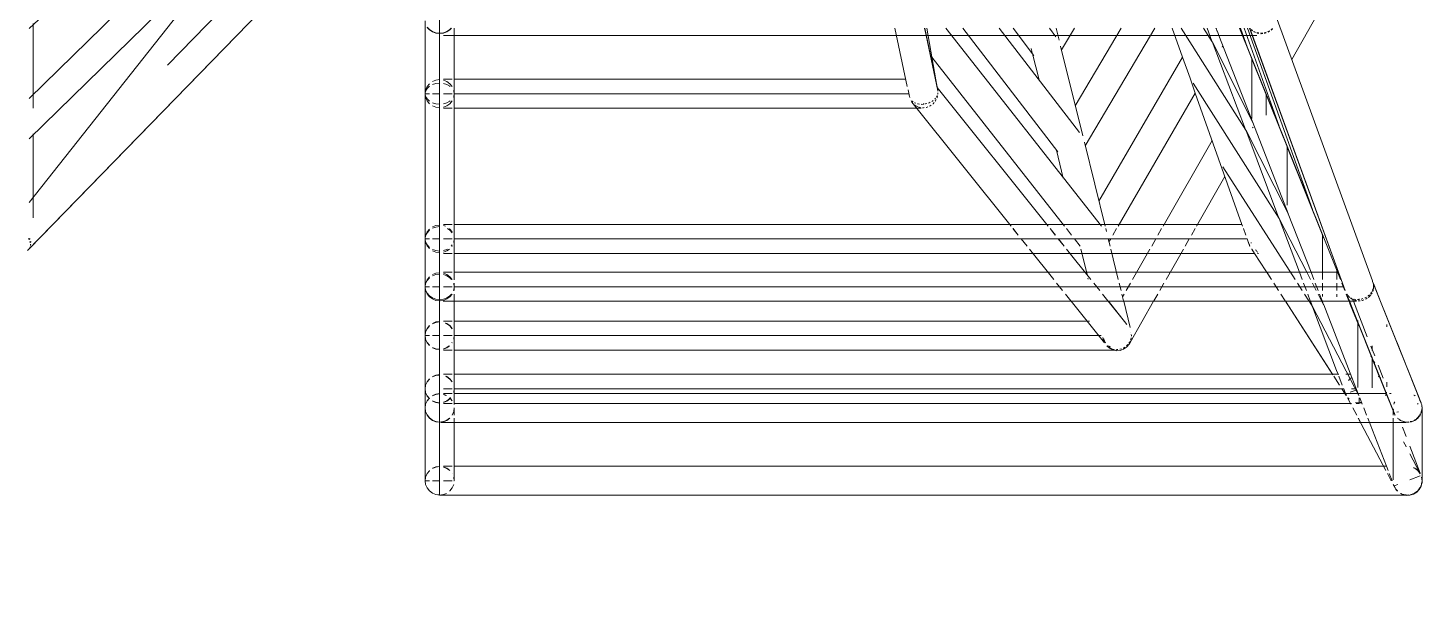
# Model space of a CAD drawing. Header units: millimetres. Extents: x 886808 to 1650903, y -1008069 to 230892.
# Drawn here: x 1049546 to 1050986, y -409599 to -408999 of the extents above; entities that cross this region are included whole.
import ezdxf

# ---------------------------------------------------------------- set-up
doc = ezdxf.new("R2010")
doc.units = ezdxf.units.MM
doc.layers.get('0').update_dxf_attribs({"lineweight": 0})
doc.layers.add('A-Wall', color=113, linetype='Continuous', lineweight=30)
doc.layers.add('A_Dim', color=8, linetype='Continuous', lineweight=5)

# ---------------------------------------------------------------- blocks, each defined once
blk = doc.blocks.new('A$C14C457CE')
for p, q in [((8875.8, 482.6), (9400, 966.8)), ((8875.8, 410.3), (9387, 909.2)), ((8875.8, 368.6), (9400, 880.3)), ((8874.1, 252.9), (9413.2, 807.2)), ((9018.8, 444.6), (9379.1, 815.1)), ((8876, 254.7), (9410.8, 804.7)), ((9300, 690.8), (9300, 415.1)), ((8875.8, 302.6), (9104.4, 591.8)), ((10180.4, 450.6), (10212.9, 507.5)), ((9285, 490.3), (9285, 415.1)), ((9300, 477.7), (9300, 501)), ((9300, 490.3), (9300, 215.6)), ((10263.7, 221.6), (10164, 495.6)), ((8880.2, 400.2), (8880.2, 487.5)), ((9289.4, 481.4), (9287, 484)), ((9289.4, 481), (9287, 483.7)), ((9292.5, 479.4), (9289.4, 481.4)), ((9292.5, 478.9), (9289.4, 481)), ((9296.1, 478.1), (9292.5, 479.4)), ((9296.1, 477.6), (9292.5, 478.9)), ((9300, 477.7), (9296.1, 478.1)), ((9300, 477.2), (9296.1, 477.6)), ((9303.9, 478.1), (9300, 477.7)), ((9300, 477.2), (9300, 477.7)), ((9300, 477.2), (9300, 477.7)), ((9300, 477.2), (9300, 477.7)), ((9300, 477.2), (9300, 477.7)), ((9303.9, 477.6), (9300, 477.2)), ((9300, 475.3), (9300, 477.2)), ((9307.5, 479.4), (9303.9, 478.1)), ((9307.5, 478.9), (9303.9, 477.6)), ((9310.6, 481.4), (9307.5, 479.4)), ((9310.6, 481), (9307.5, 478.9)), ((9312.2, 482.8), (9310.6, 481)), ((9311.9, 482.8), (9310.6, 481.4)), ((9315, 415.1), (9315, 482.8)), ((9770.4, 482.8), (9783.1, 422.6)), ((9801, 482.8), (9802.6, 475.3)), ((9801.1, 482.8), (9814.5, 419)), ((9814.1, 421.4), (9803.3, 482.8)), ((9823.1, 482.8), (9983.7, 278.1)), ((9840.4, 482.8), (9938.5, 355.1)), ((9878.2, 482.8), (9961, 375.1)), ((9892.6, 482.8), (9912.6, 456.2)), ((9930, 482.8), (9936.6, 474)), ((9940, 470.4), (9936.9, 482.8)), ((9942.5, 460.3), (9956, 482.8)), ((9956.7, 402.7), (10004, 482.8)), ((9967, 361.2), (10038.8, 482.8)), ((10067.5, 452.7), (10056.8, 482.8)), ((10132.8, 377.4), (10066.2, 482.8)), ((10098.2, 468.6), (10089.3, 482.8)), ((10097.9, 469.4), (10092.8, 482.8)), ((10103.5, 479.5), (10101.8, 482.8)), ((10103.4, 479.5), (10102.1, 482.8)), ((10103.5, 479.5), (10103.6, 479.1)), ((10105, 475.3), (10103.5, 479.5)), ((10126.3, 482.8), (10129.3, 475.3)), ((10139, 451), (10126.3, 482.8)), ((10129.5, 475.3), (10126.5, 482.8)), ((10127.3, 482.8), (10132.7, 467.5)), ((10131.3, 482.8), (10167.3, 381.4)), ((10134.5, 482.8), (10201.8, 295.3)), ((10136.8, 482.8), (10235.5, 211.7)), ((10136.9, 482.8), (10235.6, 211.7)), ((10137.4, 482.6), (10137.2, 482.8)), ((10138.5, 481.4), (10138.3, 481.6)), ((10138.6, 481), (10138.4, 481.3)), ((10139.6, 480.6), (10138.5, 481.4)), ((10139.7, 480.1), (10138.6, 481)), ((10141.3, 479.3), (10141, 479.6)), ((10141.5, 478.9), (10141.2, 479.1)), ((10142.6, 478.8), (10141.3, 479.3)), ((10142.8, 478.4), (10141.5, 478.9)), ((10144.7, 478.1), (10144.3, 478.2)), ((10144.9, 477.6), (10144.5, 477.7)), ((10146.2, 477.9), (10144.7, 478.1)), ((10146.4, 477.4), (10144.9, 477.6)), ((10148.4, 477.6), (10148, 477.7)), ((10148.6, 477.1), (10148.2, 477.1)), ((10150, 477.8), (10148.4, 477.6)), ((10150.2, 477.3), (10148.6, 477.1)), ((10150, 477.8), (10150, 478.1)), ((10150, 477.3), (10150, 477.8)), ((10150, 476.9), (10150, 477.3)), ((10152.3, 478.1), (10151.9, 478)), ((10152.5, 477.6), (10152.1, 477.5)), ((10153.8, 478.6), (10152.3, 478.1)), ((10153.9, 478.1), (10152.5, 477.6)), ((10156, 479.3), (10155.6, 479.2)), ((10156.2, 478.9), (10155.8, 478.7)), ((10157.3, 480.1), (10156, 479.3)), ((10157.5, 479.7), (10156.2, 478.9)), ((10159.3, 481.4), (10159, 481.1)), ((10159.4, 481), (10159.1, 480.8)), ((10160.4, 482.4), (10159.3, 481.4)), ((10160.5, 482.1), (10159.4, 481)), ((9802.6, 475.3), (9303.9, 475.3)), ((9802.6, 475.3), (9814.6, 418.1)), ((10129.5, 475.3), (9802.6, 475.3)), ((9802.6, 475.3), (9802.6, 475.3)), ((9912.2, 457.8), (9911.2, 461.8)), ((9964.4, 371.5), (9941.5, 464.2)), ((10098.1, 469.1), (10098, 469.1)), ((10098.1, 469.1), (10098.2, 468.9)), ((10140, 385.4), (10098.2, 468.9)), ((10132.5, 378), (10098.2, 468.9)), ((10140, 385.4), (10105, 475.3)), ((10108.3, 463.2), (10109.2, 464.8)), ((10129.3, 475.3), (10140, 448.8)), ((10132.7, 467.5), (10129.5, 475.3)), ((10129.9, 475.3), (10129.5, 475.3)), ((10139.5, 475.3), (10129.9, 475.3)), ((10132.7, 467.4), (10132.7, 467.5)), ((10132.7, 467.4), (10132.7, 467.4)), ((10134.2, 463.6), (10132.7, 467.4)), ((10134.2, 463.6), (10176.5, 357.7)), ((10167.3, 381.4), (10134.2, 463.6)), ((10139.6, 475.3), (10139.5, 475.3)), ((10144.2, 475.3), (10139.6, 475.3)), ((9808.6, 452.8), (9945.6, 278.1)), ((9919.2, 429.5), (9912.6, 456.2)), ((9912.6, 456.2), (9913.9, 454.4)), ((9981.1, 303.9), (10067.5, 452.7)), ((10075.2, 431.1), (10067.5, 452.7)), ((10139, 394), (10139, 451)), ((10140, 448.8), (10139, 451)), ((10140, 448.8), (10140.1, 448.5)), ((10176.5, 357.7), (10140.1, 448.5)), ((9285, 415.1), (9285.5, 418.9)), ((9285, 415.1), (9285.5, 417.9)), ((9285.5, 418.9), (9287, 422.4)), ((9285.5, 417.9), (9287, 420.5)), ((9287, 422.4), (9289.4, 425.4)), ((9287, 420.5), (9289.4, 422.8)), ((9292.5, 427.7), (9296.1, 429.2)), ((9292.5, 424.5), (9296.1, 425.6)), ((9296.1, 429.2), (9300, 429.7)), ((9296.1, 425.6), (9300, 426)), ((9300, 430.1), (9300, 429.7)), ((9300, 426), (9300, 429.7)), ((9300, 415.1), (9300, 426)), ((9303.9, 430.1), (9313, 430.1)), ((9303.9, 429.2), (9307.5, 427.7)), ((9303.9, 425.6), (9307.5, 424.5)), ((9307.5, 427.7), (9310.6, 425.4)), ((9307.5, 424.5), (9310.6, 422.8)), ((9310.6, 425.4), (9312.8, 422.6)), ((9310.6, 422.8), (9310.8, 422.6)), ((9314.5, 430.1), (9781.5, 430.1)), ((9314.5, 418.9), (9315, 415.1)), ((9314.5, 417.9), (9315, 415.1)), ((9783.9, 419), (9785.3, 412.3)), ((9814.1, 421.5), (9928.8, 278.1)), ((9814.1, 421.4), (9928.7, 278.1)), ((9814.5, 419), (9814.1, 421.4)), ((9814.5, 419), (9814.6, 418.9)), ((9814.6, 418.9), (9814.6, 418.6)), ((9814.7, 418), (9814.6, 418.6)), ((9814.7, 417.7), (9814.6, 418.1)), ((9814.8, 417.7), (9814.7, 418)), ((9814.7, 418), (9814.7, 417.7)), ((10080.6, 415.6), (10075.2, 431.1)), ((10167.3, 286.2), (10078.4, 425.9)), ((9285.5, 412.3), (9285, 415.1)), ((9285.5, 411.3), (9285, 415.1)), ((9285, 265.1), (9285, 415.1)), ((9285, 415.1), (9289.4, 415.1)), ((9287, 409.7), (9285.5, 412.3)), ((9287, 407.8), (9285.5, 411.3)), ((9289.4, 407.4), (9287, 409.7)), ((9289.4, 404.8), (9287, 407.8)), ((9300, 415.1), (9292.5, 415.1)), ((9296.1, 404.6), (9292.5, 405.7)), ((9300, 404.2), (9296.1, 404.6)), ((9300, 404.2), (9300, 415.1)), ((9300, 415.1), (9300, 165.1)), ((9300, 400.6), (9300, 404.2)), ((9303.9, 415.1), (9313, 415.1)), ((9303.9, 415.1), (9313, 415.1)), ((9307.5, 405.7), (9303.9, 404.6)), ((9310.6, 407.4), (9307.5, 405.7)), ((9310.6, 404.8), (9307.5, 402.5)), ((9310.8, 407.6), (9310.6, 407.4)), ((9312.8, 407.6), (9310.6, 404.8)), ((9315, 415.1), (9314.5, 412.3)), ((9315, 415.1), (9314.5, 411.3)), ((9315, 415.1), (9314.5, 415.1)), ((9314.5, 415.1), (9784.7, 415.1)), ((9315, 415.1), (9315, 230.6)), ((9785.6, 411.4), (9785.3, 412.3)), ((9785.6, 411.3), (9785.6, 411.4)), ((9785.7, 411.2), (9785.6, 411.3)), ((9785.6, 411.3), (9785.6, 411.2)), ((9787.1, 407.6), (9787.1, 407.6)), ((9787.1, 407.6), (9787.9, 406.2)), ((9787.9, 406.2), (9890.4, 278.1)), ((9788.2, 407.3), (9788, 407.6)), ((9789.2, 406.7), (9788.2, 407.3)), ((9789.1, 404.8), (9788.8, 405.2)), ((9790.2, 404), (9789.1, 404.8)), ((9789.1, 404.8), (9890.5, 278.1)), ((9790.9, 405.6), (9790.5, 405.8)), ((9792.1, 405.2), (9790.9, 405.6)), ((9792, 402.5), (9790.9, 403.4)), ((9794.3, 404.5), (9793.8, 404.7)), ((9795.6, 404.4), (9794.3, 404.5)), ((9798, 404.1), (9797.5, 404.2)), ((9799.4, 404.3), (9798, 404.1)), ((9800, 404.9), (9800, 404)), ((9801.9, 404.5), (9801.3, 404.5)), ((9803.2, 404.9), (9801.9, 404.5)), ((9805.6, 405.6), (9805.1, 405.5)), ((9806.8, 406.2), (9805.6, 405.6)), ((9807.9, 403.3), (9806.7, 402.5)), ((9809, 407.3), (9808.5, 407.1)), ((9810, 408.2), (9809, 407.3)), ((9809.9, 404.8), (9809.5, 404.5)), ((9810.8, 405.9), (9809.9, 404.8)), ((9811.7, 409.6), (9811.4, 409.3)), ((9812.4, 410.6), (9811.7, 409.6)), ((9812.4, 407.8), (9812, 407.4)), ((9813, 409.1), (9812.4, 407.8)), ((9813.7, 412.3), (9813.4, 411.9)), ((9814.1, 413.3), (9813.7, 412.3)), ((9814, 411.3), (9813.8, 410.9)), ((9814.3, 412.7), (9814, 411.3)), ((9814.7, 415.1), (9814.5, 414.5)), ((9814.6, 414.4), (9814.5, 414.2)), ((9814.7, 415.1), (9814.6, 414.6)), ((9814.7, 417.7), (9814.8, 417.7)), ((9814.7, 417.7), (9814.7, 417.7)), ((9814.7, 416), (9814.7, 415.1)), ((10000.8, 278.1), (10080.6, 415.6)), ((10128.8, 280.1), (10080.6, 415.6)), ((10153.9, 414), (10153.9, 393)), ((9296.1, 401.1), (9292.5, 402.5)), ((9300, 400.6), (9296.1, 401.1)), ((9300, 400.6), (9300, 400.1)), ((9307.5, 402.5), (9303.9, 401.1)), ((9303.9, 400.1), (9313, 400.1)), ((9314.5, 400.1), (9792.8, 400.1)), ((9794.4, 401.5), (9792, 402.5)), ((9792.8, 400.1), (9792.9, 400.1)), ((9792.9, 400.1), (9797.5, 400.1)), ((9795.5, 401), (9795, 401.2)), ((9796.9, 400.9), (9795.5, 401)), ((9799.3, 400.5), (9798.8, 400.6)), ((9800, 400.6), (9799.3, 400.5)), ((9800, 401), (9800, 400.6)), ((9800.7, 400.7), (9800, 400.6)), ((9800, 400.6), (9800, 400.5)), ((9803.1, 401), (9802.6, 401)), ((9804.4, 401.6), (9803.1, 401)), ((9806.7, 402.5), (9806.2, 402.3)), ((10139, 394), (10139, 389.5)), ((10132.7, 377.7), (10132.6, 377.8)), ((10132.7, 377.7), (10132.7, 377.6)), ((10176.6, 291.3), (10132.7, 377.6)), ((10167.1, 286.6), (10132.7, 377.6)), ((10139.9, 379.7), (10140.5, 380.7)), ((10140.1, 385.3), (10140, 385.4)), ((10140.1, 385.3), (10140.2, 385)), ((10176.6, 291.3), (10140.1, 385.3)), ((10167.3, 381.2), (10167.3, 381.4)), ((10170, 374.5), (10167.3, 381.2)), ((10170, 374.5), (10213.1, 266.6)), ((10201.8, 295.3), (10170, 374.5)), ((8880.2, 287), (8880.2, 373.7)), ((9987.5, 278.1), (9966.1, 364.9)), ((10047.3, 278.1), (10098, 366.8)), ((10175.5, 299.8), (10175.5, 360.2)), ((9944.3, 327.7), (9937.1, 356.9)), ((10176.5, 357.7), (10176.7, 357.3)), ((10213.1, 266.6), (10176.7, 357.3)), ((10183.8, 223.1), (10109.1, 339.7)), ((10081.8, 278.1), (10111.2, 329.5)), ((10176.7, 291.1), (10176.6, 291.3)), ((10176.7, 291.1), (10176.8, 290.9)), ((10200.2, 230.6), (10176.7, 291.1)), ((10201.9, 295.2), (10201.8, 295.3)), ((10205.9, 285.1), (10201.9, 295.2)), ((9287, 272.3), (9289.4, 275.2)), ((9287, 271.4), (9289.4, 274)), ((9292.5, 277.5), (9296.1, 278.9)), ((9292.5, 276.1), (9296.1, 277.3)), ((9296.1, 278.9), (9300, 279.4)), ((9296.1, 277.3), (9300, 277.7)), ((9300, 280.1), (9300, 279.4)), ((9300, 279.4), (9300, 277.7)), ((9300, 265.1), (9300, 277.7)), ((9303.9, 280.1), (9313, 280.1)), ((9303.9, 278.9), (9306, 278.1)), ((9308, 275.7), (9310.6, 274)), ((9310, 275.7), (9310.6, 275.2)), ((9310.6, 275.2), (9313, 272.3)), ((9310.6, 274), (9313, 271.4)), ((9314.5, 280.1), (10128.8, 280.1)), ((9892.3, 275.7), (9897.7, 269)), ((9892.4, 275.7), (9897.8, 269)), ((9930.7, 275.7), (9936, 269)), ((9930.7, 275.7), (9936.1, 269)), ((9947.5, 275.7), (9952.7, 269)), ((9988.9, 272.6), (9988.1, 275.7)), ((9995.5, 269), (9999.4, 275.7)), ((10042.1, 269), (10045.9, 275.7)), ((10076.6, 269), (10080.5, 275.7)), ((10129.5, 278.1), (10128.8, 280.1)), ((10132.7, 269), (10130.3, 275.7)), ((10167.2, 286.4), (10167.2, 286.5)), ((10167.2, 286.4), (10167.3, 286.3)), ((10196, 230.6), (10167.3, 286.3)), ((10188.4, 230.6), (10167.3, 286.3)), ((10230.8, 223.1), (10205.9, 285.1)), ((10205.9, 285.1), (10230.7, 223.1)), ((8875.1, 265.6), (8875.4, 265.1)), ((8875.1, 265.1), (8875.4, 265.1)), ((8875.4, 265.1), (8875.9, 264)), ((8875.7, 265.1), (8876, 265.1)), ((8876.4, 265.3), (8876.5, 265.1)), ((8876.5, 265.1), (8876.7, 264.7)), ((8876.6, 262.5), (8876.8, 262)), ((8876.8, 262), (8877, 261)), ((8877.3, 259.6), (8877.4, 259.1)), ((8877.7, 262.2), (8877.8, 262.1)), ((8877.8, 262.1), (8877.8, 261.9)), ((8877.8, 261.8), (8877.8, 261.9)), ((8877.8, 261.8), (8877.8, 261.8)), ((8878.1, 259.4), (8878.1, 259.3)), ((8878.1, 259.3), (8878.1, 259.1)), ((9285, 265.1), (9285.5, 268.8)), ((9285, 265.1), (9285.5, 268.4)), ((9285.5, 261.4), (9285, 265.1)), ((9285.5, 261.8), (9285, 265.1)), ((9285, 265.1), (9285, 215.6)), ((9285, 265.1), (9289.4, 265.1)), ((9285.5, 268.8), (9287, 272.3)), ((9285.5, 268.4), (9287, 271.4)), ((9287, 258.8), (9285.5, 261.8)), ((9287, 257.9), (9285.5, 261.4)), ((9300, 265.1), (9292.5, 265.1)), ((9313, 265.1), (9303.9, 265.1)), ((9303.9, 265.1), (9313, 265.1)), ((9315, 265.1), (9314.5, 261.4)), ((9315, 265.1), (9314.5, 261.8)), ((9314.5, 265.1), (9315, 265.1)), ((9314.5, 265.1), (10134.1, 265.1)), ((9900.8, 265.1), (9906.8, 257.6)), ((9900.9, 265.1), (9906.9, 257.6)), ((9939.1, 265.1), (9945.1, 257.6)), ((9939.2, 265.1), (9945.2, 257.6)), ((9955.8, 265.1), (9961.7, 257.6)), ((9992.6, 257.6), (9990.7, 265.1)), ((9991.5, 262), (9993.3, 265.1)), ((10035.6, 257.6), (10039.9, 265.1)), ((10070.1, 257.6), (10074.4, 265.1)), ((10135.9, 260.1), (10134.1, 265.1)), ((10135.6, 261.4), (10135.5, 261.7)), ((10136, 260.2), (10135.6, 261.4)), ((10136.2, 259.3), (10135.9, 260.1)), ((10135.9, 260.1), (10135.9, 260.1)), ((10135.9, 260.1), (10136, 260.1)), ((10138, 260.9), (10138.8, 261.1)), ((10212, 223.1), (10212, 269.2)), ((10213.1, 266.6), (10213.2, 266.2)), ((10213.2, 266.2), (10213.2, 266.2)), ((10230.6, 223.1), (10213.3, 266.1)), ((8876, 254.7), (8875.8, 254.6)), ((8876.1, 255), (8876, 254.7)), ((8877.1, 256.6), (8876.7, 256)), ((8877.1, 257), (8877.1, 256.6)), ((8877.4, 259.1), (8877.3, 258.3)), ((8877.6, 256.9), (8877.5, 256.7)), ((8877.7, 257.1), (8877.6, 256.9)), ((8878.1, 259.1), (8878.1, 259.1)), ((8878.1, 259.1), (8878.1, 259.1)), ((9289.4, 256.2), (9287, 258.8)), ((9289.4, 255), (9287, 257.9)), ((9296.1, 252.9), (9292.5, 254.2)), ((9296.1, 251.3), (9292.5, 252.7)), ((9300, 252.5), (9296.1, 252.9)), ((9300, 250.8), (9296.1, 251.3)), ((9300, 252.5), (9300, 250.8)), ((9300, 250.1), (9300, 250.8)), ((9307.5, 254.2), (9303.9, 252.9)), ((9307.5, 252.7), (9303.9, 251.3)), ((9303.9, 250.1), (9313, 250.1)), ((9310, 254.5), (9307.5, 252.7)), ((9308, 254.5), (9307.5, 254.2)), ((9313, 258.8), (9311.9, 257.6)), ((9313, 257.9), (9312.7, 257.6)), ((9314.5, 250.1), (10142.1, 250.1)), ((9909.3, 254.5), (9934.5, 223.1)), ((9909.3, 254.5), (9934.4, 223.1)), ((9947.6, 254.5), (9972.8, 223.1)), ((9947.7, 254.5), (9972.9, 223.1)), ((9969.2, 227.3), (9962.4, 254.5)), ((10001.1, 223.1), (9993.3, 254.5)), ((10015.8, 223.1), (10033.8, 254.5)), ((10050.4, 223.1), (10068.4, 254.5)), ((10136.2, 259.3), (10136.5, 258.8)), ((10136.5, 258.7), (10136.5, 258.8)), ((10136.5, 258.7), (10136.6, 258.6)), ((10136.8, 257.9), (10136.6, 258.6)), ((10136.7, 258.4), (10137.1, 257.6)), ((10137.1, 257.6), (10136.8, 257.9)), ((10137, 257.6), (10136.8, 257.9)), ((10139.1, 254.5), (10138.9, 254.7)), ((10141.9, 250.1), (10139.1, 254.5)), ((10159.3, 223.1), (10141.9, 250.1)), ((10143.9, 253.1), (10142.7, 253.6)), ((10145.1, 251.4), (10143.8, 251.9)), ((10145, 250.1), (10145.9, 250.1)), ((9300, 230.6), (9300, 230.1)), ((9303.9, 230.6), (9313, 230.6)), ((9314.5, 230.6), (10227.8, 230.6)), ((9315, 230.6), (9315, 222.7)), ((10159.4, 223.1), (10154.5, 230.6)), ((10191.2, 223.1), (10188.4, 230.6)), ((10199.8, 223.1), (10196, 230.6)), ((10203.1, 223.1), (10200.2, 230.6)), ((10226.9, 232.1), (10226.9, 223.1)), ((9285, 215.6), (9285.5, 219.3)), ((9285, 215.6), (9285.5, 219)), ((9285.5, 219.3), (9287, 222.8)), ((9285.5, 219), (9287, 222.1)), ((9287, 222.8), (9289.4, 225.8)), ((9287, 222.1), (9289.4, 224.9)), ((9292.5, 228.1), (9296.1, 229.6)), ((9292.5, 227), (9296.1, 228.3)), ((9296.1, 229.6), (9300, 230.1)), ((9296.1, 228.3), (9300, 228.7)), ((9300, 230.1), (9300, 228.7)), ((9300, 215.6), (9300, 228.7)), ((9303.9, 229.6), (9307.5, 228.1)), ((9303.9, 228.3), (9307.5, 227)), ((9307.5, 228.1), (9310.6, 225.8)), ((9307.5, 227), (9310.6, 224.9)), ((9310.6, 225.8), (9312.8, 223.1)), ((9310.6, 224.9), (9312.2, 223.1)), ((9314.5, 219.3), (9315, 215.6)), ((9314.5, 219), (9315, 215.6)), ((9315, 219.4), (9315, 215.6)), ((9937.3, 219.4), (9943.5, 211.7)), ((9937.4, 219.4), (9943.6, 211.7)), ((9970.1, 223.4), (9969.8, 224.6)), ((9975.7, 219.4), (9981.9, 211.7)), ((9975.7, 219.4), (9982, 211.7)), ((10003.9, 211.7), (10002, 219.4)), ((10009.3, 211.7), (10013.8, 219.4)), ((10043.9, 211.7), (10048.3, 219.4)), ((10166.7, 211.7), (10161.7, 219.4)), ((10166.7, 211.7), (10161.7, 219.4)), ((10191.1, 211.7), (10186.2, 219.4)), ((10195.5, 211.7), (10192.6, 219.4)), ((10205.7, 211.7), (10201.7, 219.4)), ((10207.5, 211.7), (10204.5, 219.4)), ((10212, 211.7), (10212, 219.4)), ((10226.9, 219.4), (10226.9, 211.7)), ((10235.1, 211.7), (10232, 219.4)), ((10232.1, 219.4), (10235.2, 211.7)), ((10235.4, 211.7), (10232.3, 219.4)), ((10233, 216.8), (10233, 216.9)), ((10263.9, 221.1), (10263.7, 221.6)), ((10263.8, 221.1), (10263.9, 221.1)), ((10263.9, 221.1), (10311.3, 102.4)), ((10264, 220.5), (10264.1, 220.2)), ((10264.1, 220.2), (10264.5, 219.1)), ((10264.1, 220.2), (10264.5, 219.3)), ((10264.5, 219.3), (10264.5, 219.1)), ((10264.5, 219.3), (10288.6, 159)), ((10264.5, 219.1), (10264.6, 219)), ((10264.6, 219), (10264.6, 218.8)), ((10264.6, 218.8), (10264.6, 218.7)), ((10264.6, 218.8), (10272.6, 198.8)), ((10264.6, 218.7), (10264.6, 218.6)), ((10264.6, 218.5), (10264.7, 217.2)), ((10264.6, 218.5), (10264.6, 218.5)), ((10264.6, 218.5), (10264.7, 215.6)), ((10264.8, 216.8), (10264.9, 215.6)), ((9285.5, 212.1), (9285, 215.6)), ((9285.5, 215.6), (9285, 215.6)), ((9285, 215.6), (9285.5, 215.5)), ((9285.5, 211.8), (9285, 215.6)), ((9285, 215.6), (9285, 165.1)), ((9287, 215.6), (9285.5, 215.6)), ((9285.5, 215.5), (9287, 215.5)), ((9287, 209), (9285.5, 212.1)), ((9287, 208.3), (9285.5, 211.8)), ((9289.4, 215.6), (9287, 215.6)), ((9287, 215.5), (9289.4, 215.5)), ((9289.4, 206.2), (9287, 209)), ((9289.4, 205.3), (9287, 208.3)), ((9292.5, 204.1), (9289.4, 206.2)), ((9292.5, 203), (9289.4, 205.3)), ((9300, 215.6), (9292.5, 215.6)), ((9292.5, 215.5), (9300, 215.5)), ((9296.1, 202.8), (9292.5, 204.1)), ((9296.1, 201.5), (9292.5, 203)), ((9300, 202.4), (9296.1, 202.8)), ((9300, 215.6), (9300, 215.5)), ((9300, 215.6), (9300, 90.3)), ((9300, 202.4), (9300, 215.5)), ((9303.9, 202.8), (9300, 202.4)), ((9300, 202.4), (9300, 201)), ((9300, 201.1), (9300, 202.4)), ((9300, 201.1), (9300, 202.4)), ((9300, 201.1), (9300, 202.4)), ((9300, 201.1), (9300, 202.4)), ((9307.5, 215.6), (9303.9, 215.6)), ((9303.9, 215.6), (9313, 215.6)), ((9303.9, 215.5), (9307.5, 215.5)), ((9307.5, 204.1), (9303.9, 202.8)), ((9307.5, 203), (9303.9, 201.5)), ((9310.6, 215.6), (9307.5, 215.6)), ((9307.5, 215.5), (9310.6, 215.5)), ((9310.6, 206.2), (9307.5, 204.1)), ((9310.6, 205.3), (9307.5, 203)), ((9313, 215.6), (9310.6, 215.6)), ((9310.6, 215.5), (9313, 215.5)), ((9312.2, 208.1), (9310.6, 206.2)), ((9312.8, 208.1), (9310.6, 205.3)), ((9314.5, 212.1), (9314.3, 211.7)), ((9314.5, 211.8), (9314.4, 211.7)), ((9315, 215.6), (9314.5, 212.1)), ((9315, 215.6), (9314.5, 215.6)), ((9314.5, 215.5), (9315, 215.6)), ((9315, 215.6), (9314.5, 211.8)), ((9314.5, 215.6), (10233.8, 215.6)), ((9315, 215.6), (9315, 211.7)), ((9315, 208.1), (9315, 201.1)), ((9946.4, 208.1), (9952, 201.1)), ((9946.5, 208.1), (9952.1, 201.1)), ((9984.8, 208.1), (9990.4, 201.1)), ((9984.9, 208.1), (9990.4, 201.1)), ((10006.6, 201.1), (10004.8, 208.1)), ((10005.6, 205.1), (10007.3, 208.1)), ((10037.8, 201.1), (10041.8, 208.1)), ((10173.5, 201.1), (10169, 208.1)), ((10173.6, 201.1), (10169, 208.1)), ((10197.9, 201.1), (10193.5, 208.1)), ((10199.5, 201.1), (10196.9, 208.1)), ((10211.2, 201.1), (10207.6, 208.1)), ((10211.6, 201.1), (10208.9, 208.1)), ((10212, 205.7), (10212, 208.1)), ((10226.9, 208.1), (10226.9, 205.2)), ((10239.4, 201.1), (10236.6, 208.1)), ((10236.7, 208.1), (10239.5, 201.1)), ((10236.9, 208.1), (10239.6, 201.1)), ((10237, 208.1), (10239.8, 201.1)), ((10237.8, 207), (10237.1, 208.1)), ((10237.4, 207.9), (10237.2, 208.1)), ((10238.6, 206.2), (10238.4, 206.5)), ((10239.7, 205.4), (10238.6, 206.2)), ((10239.2, 205.3), (10238.8, 205.8)), ((10240.2, 204.5), (10239.2, 205.3)), ((10242.2, 203), (10241, 203.9)), ((10241.5, 204.1), (10241.2, 204.3)), ((10242.8, 203.6), (10241.5, 204.1)), ((10241.9, 203.5), (10241.9, 203.2)), ((10244.5, 202), (10242.2, 203)), ((10243.8, 201.1), (10243.1, 202.9)), ((10244.9, 202.8), (10244.5, 202.9)), ((10246.4, 202.6), (10244.9, 202.8)), ((10245.8, 201.5), (10245.2, 201.8)), ((10248.6, 202.3), (10248.2, 202.4)), ((10250.2, 202.5), (10248.6, 202.3)), ((10250, 203), (10250, 202.9)), ((10250, 202.9), (10250, 202.5)), ((10250, 202.5), (10250, 202.1)), ((10252.5, 202.8), (10252.1, 202.7)), ((10253.9, 203.3), (10252.5, 202.8)), ((10254.7, 202), (10253.5, 201.5)), ((10256.2, 204.1), (10255.8, 204)), ((10257.5, 204.9), (10256.2, 204.1)), ((10257.1, 203), (10256.5, 202.7)), ((10258.2, 203.7), (10257.1, 203)), ((10259.4, 206.2), (10259.1, 206)), ((10260.3, 205.3), (10259.2, 204.5)), ((10260.5, 207.3), (10259.4, 206.2)), ((10261.9, 207.3), (10260.3, 205.3)), ((10262.1, 208.9), (10261.8, 208.6)), ((10262.8, 210.2), (10262.1, 208.9)), ((10262.7, 208.3), (10262.3, 207.8)), ((10263.3, 209.4), (10262.7, 208.3)), ((10263.9, 212.1), (10263.7, 211.8)), ((10264.3, 211.8), (10263.8, 210.7)), ((10264.2, 213.5), (10263.9, 212.1)), ((10264.7, 214.4), (10264.3, 211.8)), ((10264.7, 215.6), (10264.6, 215)), ((10264.8, 214.5), (10264.7, 214.5)), ((10264.9, 215.6), (10264.8, 214.9)), ((9300, 201), (9296.1, 201.5)), ((9300.2, 201), (9300, 201)), ((9300, 201), (9300, 200.6)), ((9303.9, 201.5), (9300.4, 201.1)), ((9303.5, 200.6), (10239.6, 200.6)), ((9315, 200.6), (9315, 165.1)), ((9952.4, 200.6), (9986.8, 157.6)), ((9952.5, 200.6), (9986.9, 157.6)), ((9990.8, 200.6), (10009, 177.8)), ((9990.9, 200.6), (10009.9, 176.7)), ((10013.4, 173.6), (10006.7, 200.6)), ((10013.2, 158.1), (10037.5, 200.6)), ((10222.9, 124.6), (10173.9, 200.6)), ((10222.5, 125.1), (10173.9, 200.6)), ((10201.8, 195.2), (10198.3, 200.6)), ((10201.8, 195.2), (10199.7, 200.6)), ((10201.8, 195.2), (10201.8, 195.2)), ((10201.8, 195.1), (10201.8, 195.2)), ((10249.6, 103.3), (10201.8, 195.1)), ((10201.8, 195), (10201.8, 195.1)), ((10226.7, 129.2), (10201.8, 195)), ((10213.2, 197), (10211.4, 200.6)), ((10213.1, 197.2), (10211.8, 200.6)), ((10213.2, 197), (10213.4, 196.8)), ((10242.4, 121.8), (10213.4, 196.8)), ((10240.8, 197.4), (10239.6, 200.6)), ((10239.6, 200.6), (10239.7, 200.6)), ((10239.7, 200.6), (10249.7, 175.5)), ((10239.7, 200.6), (10247.1, 200.6)), ((10239.9, 200.6), (10271.1, 122)), ((10285.3, 87), (10240, 200.6)), ((10240.7, 197.1), (10240.8, 197.4)), ((10249.7, 175.5), (10240.8, 197.4)), ((10241.1, 198.2), (10241.2, 198.9)), ((10258.2, 164), (10244, 200.6)), ((10247.1, 201.3), (10245.8, 201.5)), ((10249.2, 201.1), (10249, 201.1)), ((10249.6, 201), (10249.5, 201)), ((10249.9, 201), (10249.6, 201)), ((10250, 201.4), (10250, 201.1)), ((10250.9, 201.2), (10250, 201.1)), ((10250, 201.1), (10250, 201)), ((10253.5, 201.5), (10252.8, 201.4)), ((10272.6, 198.8), (10277.1, 187.6)), ((10277.7, 185.6), (10277.1, 187.6)), ((10288.6, 159), (10277.1, 187.6)), ((9287, 172.4), (9289.4, 175.4)), ((9287, 172.2), (9289.4, 175.1)), ((9292.5, 177.7), (9296.1, 179.2)), ((9292.5, 177.4), (9296.1, 178.8)), ((9296.1, 179.2), (9300, 179.7)), ((9296.1, 178.8), (9300, 179.3)), ((9300, 180.1), (9300, 179.7)), ((9300, 179.7), (9300, 179.3)), ((9300, 165.1), (9300, 179.3)), ((9303.9, 180.1), (9313, 180.1)), ((9305.6, 178.1), (9307.5, 177.4)), ((9306.5, 178.1), (9307.5, 177.7)), ((9307.5, 177.7), (9310.6, 175.4)), ((9307.5, 177.4), (9310.6, 175.1)), ((9310.6, 175.4), (9313, 172.4)), ((9310.6, 175.1), (9313, 172.2)), ((9314.5, 180.1), (9968.8, 180.1)), ((9969.5, 180.1), (9971.5, 180.1)), ((10248.5, 179.6), (10248.5, 180.6)), ((10248.5, 111.6), (10248.5, 178.3)), ((10248.6, 180.4), (10248.7, 179.3)), ((10249.7, 175.5), (10249.8, 175.1)), ((10262.6, 143.2), (10249.8, 175.1)), ((10278.4, 176.5), (10278.4, 174.2)), ((9285, 165.1), (9285.5, 168.8)), ((9285.5, 161.4), (9285, 165.1)), ((9285, 110.1), (9285, 165.1)), ((9285, 165.1), (9289.4, 165.1)), ((9285.5, 168.9), (9287, 172.4)), ((9285.5, 168.9), (9287, 172.2)), ((9285.5, 168.8), (9285.5, 168.9)), ((9285.5, 161.3), (9285.5, 161.4)), ((9287, 157.8), (9285.5, 161.3)), ((9287, 158), (9285.5, 161.3)), ((9300, 165.1), (9292.5, 165.1)), ((9300, 151), (9300, 165.1)), ((9313, 165.1), (9303.9, 165.1)), ((9303.9, 165.1), (9313, 165.1)), ((9315, 165.1), (9314.5, 161.4)), ((9314.5, 165.1), (9315, 165.1)), ((9314.5, 165.1), (9980.8, 165.1)), ((9314.5, 161.4), (9314.5, 161.3)), ((9315, 150.1), (9315, 165.1)), ((9981.5, 165.1), (9983.5, 165.1)), ((9985.4, 161.5), (9985, 163.2)), ((9985.6, 161.5), (9985.4, 161.5)), ((9985.6, 161.5), (9985.5, 162.6)), ((9985.6, 161.5), (9986, 161.6)), ((9985.6, 161.3), (9985.6, 161.5)), ((9986.5, 158.8), (9985.6, 161.3)), ((9986, 161.6), (9986.2, 161.7)), ((9986, 161.4), (9986, 161.6)), ((9987.7, 158), (9986, 161.4)), ((10013, 159.1), (10012.4, 157.8)), ((10013.9, 159.9), (10013.2, 158)), ((10014, 161.3), (10013.8, 160.9)), ((10014, 168.6), (10014.1, 168.6)), ((10014.3, 162.7), (10014, 161.3)), ((10014.1, 168.6), (10014.1, 168.6)), ((10014.5, 161.4), (10014.3, 161)), ((10014.5, 166.3), (10014.7, 165.1)), ((10014.5, 162.8), (10014.5, 161.4)), ((10014.7, 165.1), (10014.6, 164.6)), ((10014.7, 165.1), (10014.7, 164.6)), ((10311.3, 102.4), (10288.6, 159)), ((10288.7, 158.6), (10313.1, 97.6)), ((9289.4, 155.1), (9287, 158)), ((9289.4, 154.8), (9287, 157.8)), ((9296.1, 151.4), (9292.5, 152.8)), ((9296.1, 151.1), (9292.5, 152.5)), ((9300, 151), (9296.1, 151.4)), ((9300, 150.6), (9296.1, 151.1)), ((9300, 151), (9300, 150.6)), ((9300, 150.6), (9300, 150.1)), ((9307.5, 152.8), (9303.9, 151.4)), ((9307.5, 152.5), (9303.9, 151.1)), ((9303.9, 150.1), (9313, 150.1)), ((9310.2, 154.5), (9307.5, 152.5)), ((9309.8, 154.5), (9307.5, 152.8)), ((9313, 158), (9312.6, 157.6)), ((9313, 157.8), (9312.8, 157.6)), ((9314.5, 150.1), (9997.5, 150.1)), ((9315, 125.1), (9315, 150.1)), ((9988.1, 157.6), (9987.7, 158)), ((9989.4, 154.5), (9991.9, 152.2)), ((9990.2, 154), (9989.5, 154.5)), ((9992, 152.5), (9990.9, 153.4)), ((9993.2, 153.1), (9991.1, 154.5)), ((9991.9, 152.2), (9995.3, 150.4)), ((9994.4, 151.5), (9992, 152.5)), ((9995.5, 151), (9995, 151.2)), ((9995.3, 150.4), (9999.1, 149.5)), ((9996.9, 150.9), (9995.5, 151)), ((9999.3, 150.5), (9998.8, 150.6)), ((9999.1, 149.5), (10002.9, 149.8)), ((10000, 150.6), (9999.3, 150.5)), ((10000, 150.9), (10000, 150.6)), ((10000.7, 150.7), (10000, 150.6)), ((10000, 150.6), (10000, 150.5)), ((10003.1, 151), (10002.6, 151)), ((10002.9, 149.8), (10006.5, 151.1)), ((10004.4, 151.6), (10003.1, 151)), ((10006.7, 152.5), (10006.2, 152.3)), ((10006.5, 151.1), (10009.7, 153.3)), ((10007.9, 153.3), (10006.7, 152.5)), ((10009.9, 154.8), (10009.5, 154.5)), ((10009.7, 153.3), (10012.2, 156.3)), ((10010.8, 155.9), (10009.9, 154.8)), ((10012.4, 157.8), (10012, 157.4)), ((10012.2, 156.3), (10013.2, 158)), ((10013.2, 158), (10012.7, 157.3)), ((10266, 144.1), (10262.1, 154.1)), ((10262.6, 143.2), (10262.1, 144.2)), ((10263.5, 154.4), (10263.5, 149.7)), ((10277.8, 105.3), (10262.6, 143.2)), ((10263.5, 143.2), (10263.5, 142.4)), ((10263.5, 141.1), (10263.5, 111.3)), ((10266, 136.7), (10265, 138.5)), ((10274.8, 121.3), (10269.7, 134.4)), ((9285.5, 113.9), (9287, 117.5)), ((9285.5, 113.9), (9287, 117.3)), ((9287, 117.5), (9289.4, 120.5)), ((9287, 117.3), (9289.4, 120.2)), ((9292.5, 122.9), (9296.1, 124.3)), ((9292.5, 122.5), (9296.1, 123.9)), ((9296.1, 124.3), (9300, 124.8)), ((9296.1, 123.9), (9300, 124.4)), ((9300, 125.1), (9300, 124.8)), ((9300, 124.8), (9300, 124.4)), ((9300, 105.2), (9300, 124.4)), ((9303.9, 125.1), (9313, 125.1)), ((9306, 123.1), (9307.5, 122.5)), ((9306.9, 123.1), (9307.5, 122.9)), ((9307.5, 122.9), (9310.6, 120.5)), ((9307.5, 122.5), (9310.6, 120.2)), ((9310.6, 120.5), (9313, 117.5)), ((9310.6, 120.2), (9313, 117.3)), ((9314.5, 125.1), (10228.3, 125.1)), ((9315, 125.1), (9315, 110.1)), ((10222.9, 124.6), (10222.5, 125.1)), ((10229.7, 114), (10223.8, 123.1)), ((10229.7, 114), (10223.9, 123.1)), ((10228.3, 125.1), (10226.7, 129.2)), ((10228.5, 124.6), (10228.3, 125.1)), ((10232.5, 114), (10229, 123.1)), ((10236.3, 125.1), (10241, 125.1)), ((10238.8, 118.6), (10240.2, 120.3)), ((10240.2, 120.3), (10242.4, 121.8)), ((10242.4, 121.9), (10242.2, 122.2)), ((10249.6, 103.3), (10242.4, 121.8)), ((10271.1, 122), (10269.7, 122.8)), ((10272.2, 121.4), (10271.8, 121.6)), ((10272.2, 121.4), (10272.2, 121.4)), ((10278.4, 117), (10278.4, 112.3)), ((9285, 110.1), (9285.5, 113.8)), ((9285.5, 106.4), (9285, 110.1)), ((9285, 90.3), (9285, 110.1)), ((9285.5, 113.8), (9285.5, 113.9)), ((9285.5, 106.3), (9285.5, 106.4)), ((9287, 102.7), (9285.5, 106.3)), ((9287, 102.9), (9285.5, 106.3)), ((9289.4, 100), (9287, 102.9)), ((9289, 100.3), (9287, 102.7)), ((9292.5, 103.2), (9296.1, 104.7)), ((9292.5, 102.9), (9296.1, 104.4)), ((9296.1, 104.7), (9300, 105.2)), ((9296.1, 104.4), (9300, 104.9)), ((9300, 105.2), (9300, 104.9)), ((9300, 95.8), (9300, 104.9)), ((9303.9, 110.1), (9313, 110.1)), ((9313, 105.3), (9303.9, 105.3)), ((9303.9, 104.7), (9307.1, 103.3)), ((9303.9, 104.4), (9306.5, 103.3)), ((9310.2, 100.9), (9310.6, 100.6)), ((9310.4, 100.9), (9310.6, 100.8)), ((9311.6, 100.9), (9310.6, 99.7)), ((9311.4, 100.9), (9310.9, 100.3)), ((9315, 110.1), (9314.5, 106.4)), ((9314.5, 110.1), (10234, 110.1)), ((9314.5, 106.4), (9314.5, 106.3)), ((10277.8, 105.3), (9314.5, 105.3)), ((9315, 105.3), (9315, 110.1)), ((9315, 105.3), (9315, 95.1)), ((10236.6, 103.3), (10232.2, 110.1)), ((10235.3, 105.3), (10232.2, 110.1)), ((10236, 104.8), (10234, 110.1)), ((10236.6, 103.3), (10235.3, 105.3)), ((10235.6, 106.4), (10235.6, 106.6)), ((10235.9, 105.4), (10235.6, 106.4)), ((10236.7, 105.1), (10236.1, 104.9)), ((10236.1, 104.8), (10236.1, 104.9)), ((10236.6, 103.5), (10236.1, 104.9)), ((10236.1, 104.8), (10236.1, 104.8)), ((10236.6, 103.5), (10236.1, 104.8)), ((10236.3, 104.1), (10236.7, 103.3)), ((10236.7, 103.3), (10236.6, 103.5)), ((10241.4, 94.2), (10237.9, 100.9)), ((10241, 95.1), (10237.9, 100.9)), ((10238.2, 100.9), (10238.2, 100.9)), ((10239, 100), (10238.3, 100.9)), ((10240.8, 106.6), (10246.7, 108.9)), ((10242, 110.1), (10247, 110.1)), ((10247.4, 109.1), (10246.7, 108.9)), ((10250, 95.9), (10250, 100.9)), ((10253.2, 94.2), (10250.6, 100.9)), ((10277.3, 103.3), (10277.5, 103.7)), ((10277.5, 103.7), (10277.9, 105.2)), ((10277.9, 105.2), (10277.8, 105.3)), ((10277.9, 105.2), (10285, 87.4)), ((10278.1, 106.1), (10278.1, 106.5)), ((10278.6, 105.3), (10278.4, 105.3)), ((10283.1, 105.3), (10281.2, 105.3)), ((10306.6, 103.5), (10307.5, 103.2)), ((10306.7, 103.4), (10307.8, 102.9)), ((10307.5, 103.2), (10307.8, 103)), ((10311.3, 102.4), (10313.7, 96.4)), ((9285, 90.3), (9285.5, 94.1)), ((9285, 90.3), (9285, 15.1)), ((9285.5, 86.6), (9285, 90.3)), ((9285.5, 94.2), (9287, 97.7)), ((9285.5, 94.2), (9287, 97.6)), ((9285.5, 94.1), (9285.5, 94.2)), ((9285.5, 86.5), (9285.5, 86.6)), ((9287, 82.9), (9285.5, 86.5)), ((9287, 83.1), (9285.5, 86.5)), ((9287, 97.6), (9289.4, 100.6)), ((9287, 97.7), (9289, 100.3)), ((9289, 100.3), (9289.1, 100.4)), ((9289, 100.2), (9289, 100.3)), ((9289.4, 99.7), (9289, 100.2)), ((9289.1, 100.4), (9289.4, 100.8)), ((9296.1, 96.3), (9292.5, 97.7)), ((9296.1, 95.9), (9292.5, 97.3)), ((9300, 95.8), (9296.1, 96.3)), ((9300, 95.4), (9296.1, 95.9)), ((9300, 95.8), (9300, 95.4)), ((9300, 95.4), (9300, 75.8)), ((9300, 90.3), (9300, 15.1)), ((9307.5, 97.7), (9303.9, 96.3)), ((9307.5, 97.3), (9303.9, 95.9)), ((9303.9, 95.1), (9313, 95.1)), ((9310.6, 100), (9307.5, 97.7)), ((9310.6, 99.7), (9307.5, 97.3)), ((9310.6, 100.8), (9313, 97.7)), ((9310.6, 100.6), (9310.9, 100.3)), ((9310.9, 100.3), (9310.6, 100)), ((9310.9, 100.3), (9313, 97.6)), ((9314.5, 86.5), (9313, 82.9)), ((9314.5, 86.5), (9313, 83.1)), ((9314.5, 95.1), (10241.9, 95.1)), ((9315, 90.3), (9314.5, 86.6)), ((9314.5, 86.6), (9314.5, 86.5)), ((9315, 95.1), (9315, 94)), ((9315, 90.3), (9315, 82.8)), ((10239.6, 99.5), (10239, 100)), ((10239.2, 99.7), (10239.1, 99.9)), ((10239.7, 99.4), (10239.2, 99.7)), ((10241.5, 94.2), (10241, 95.1)), ((10247.4, 82.8), (10243.5, 90.3)), ((10247.5, 82.8), (10243.5, 90.3)), ((10249.1, 95.8), (10246.3, 96.1)), ((10249.7, 95.4), (10246.5, 95.8)), ((10246.9, 95.1), (10250, 95.1)), ((10252.4, 96.2), (10249.1, 95.8)), ((10252.6, 95.7), (10249.7, 95.4)), ((10250, 95.9), (10250, 95.4)), ((10250, 95.4), (10250, 95.1)), ((10257.6, 82.8), (10254.7, 90.3)), ((10285, 89.3), (10285, 88.8)), ((10285, 87.4), (10285, 82.8)), ((10285.1, 87.2), (10285, 87.4)), ((10285.1, 89.1), (10285.1, 88.6)), ((10285.1, 87.2), (10285.1, 82.8)), ((10286.1, 84.7), (10285.1, 87.2)), ((10285.2, 88.9), (10285.2, 88.4)), ((10285.3, 88.6), (10285.2, 88.8)), ((10285.3, 88), (10285.3, 88.6)), ((10285.3, 88), (10285.3, 88)), ((10285.3, 87), (10286.2, 84.8)), ((10285.6, 94.3), (10286.5, 96.6)), ((10285.7, 94.2), (10286.7, 96.3)), ((10290.6, 86.5), (10289, 85.9)), ((10310.2, 94.4), (10311, 94.8)), ((10312.6, 98.3), (10312.6, 98.2)), ((10312.6, 98.2), (10313, 97.7)), ((10313, 97.7), (10313.1, 97.6)), ((10313, 97.7), (10313.8, 95.9)), ((10313.1, 97.6), (10313.8, 95.9)), ((10313.6, 95.8), (10313.9, 95.9)), ((10313.9, 95.9), (10313.7, 96.4)), ((10313.7, 96.4), (10314.1, 95.1)), ((10313.8, 95.9), (10314.1, 95.1)), ((10314.3, 86.6), (10313.8, 85.5)), ((10313.9, 95.9), (10313.9, 95.9)), ((10314.5, 86.5), (10313.9, 85.2)), ((10314.6, 93.6), (10314.1, 95.1)), ((10314.5, 94.2), (10314.1, 95.1)), ((10314.7, 89.2), (10314.3, 86.6)), ((10314.5, 94.2), (10314.5, 94.1)), ((10314.5, 94.1), (10314.6, 93.6)), ((10314.5, 94.1), (10314.5, 94.1)), ((10314.8, 89), (10314.5, 86.5)), ((10314.6, 93.6), (10314.6, 93.5)), ((10314.6, 93.5), (10314.6, 93.2)), ((10314.8, 92.7), (10314.6, 93.5)), ((10314.6, 93.2), (10314.6, 93.2)), ((10314.8, 92.7), (10314.9, 90.5)), ((10314.8, 91.6), (10314.9, 90.9)), ((10314.9, 90.3), (10314.8, 89.7)), ((10314.9, 91.4), (10315, 90.3)), ((10314.9, 90.5), (10314.9, 90.3)), ((10315, 90.3), (10314.9, 89.5)), ((10314.9, 89.5), (10314.9, 90.1)), ((10314.9, 88.8), (10314.9, 89.5)), ((10314.9, 88.8), (10314.9, 15.2)), ((10315, 90.3), (10315, 15.1)), ((9289.4, 80), (9287, 83.1)), ((9289.4, 79.8), (9287, 82.9)), ((9292.5, 77.7), (9289.4, 80)), ((9292.5, 77.5), (9289.4, 79.8)), ((9296.1, 76.3), (9292.5, 77.7)), ((9296.1, 76), (9292.5, 77.5)), ((9300, 75.8), (9296.1, 76.3)), ((9300, 75.5), (9296.1, 76)), ((9303.9, 76.3), (9300, 75.8)), ((9303.9, 76), (9300, 75.5)), ((9300, 75.5), (9300, 75.8)), ((9300, 75.5), (9300, 75.8)), ((9300, 75.5), (9300, 75.8)), ((9300, 75.5), (9300, 75.3)), ((10298.4, 75.3), (9301.3, 75.3)), ((9307.5, 77.7), (9303.9, 76.3)), ((9307.5, 77.5), (9303.9, 76)), ((9310.4, 79.7), (9307.5, 77.5)), ((9310.2, 79.7), (9307.5, 77.7)), ((9313, 83.1), (9312.8, 82.8)), ((9313, 82.9), (9312.9, 82.8)), ((9315, 79.7), (9315, 15.1)), ((10277.5, 25.7), (10249, 79.7)), ((10251.4, 75.3), (10249.1, 79.7)), ((10278.1, 30.1), (10258.8, 79.7)), ((10285, 79.7), (10285, 16)), ((10285.1, 79.7), (10285.1, 17.9)), ((10286.1, 84.8), (10286.3, 84.3)), ((10286.1, 84.7), (10286.1, 84.8)), ((10286.1, 84.8), (10286.2, 84.8)), ((10286.1, 84.7), (10286.3, 84.3)), ((10286.7, 85), (10286.2, 84.8)), ((10287, 82.9), (10286.2, 84.8)), ((10286.9, 83.1), (10286.2, 84.8)), ((10287, 82.9), (10286.9, 83.1)), ((10287.1, 82.8), (10287, 82.9)), ((10290.2, 79.3), (10289.6, 79.7)), ((10289.6, 79.7), (10289.6, 79.7)), ((10290.4, 79.1), (10290.2, 79.3)), ((10291.1, 78.6), (10291, 78.6)), ((10291.6, 78.2), (10291.1, 78.6)), ((10291.6, 78.1), (10291.6, 78.2)), ((10291.7, 78.1), (10291.6, 78.1)), ((10291.8, 78), (10291.7, 78.1)), ((10292.2, 77.7), (10291.8, 78)), ((10294.5, 76.8), (10292.2, 77.7)), ((10292.5, 77.5), (10292.2, 77.7)), ((10293.6, 77.1), (10292.5, 77.5)), ((10294.5, 76.7), (10294, 76.9)), ((10296.1, 76), (10295, 76.5)), ((10295.8, 76.3), (10295.2, 76.5)), ((10297.1, 76.1), (10295.8, 76.3)), ((10298.1, 75.8), (10296.1, 76)), ((10299.6, 75.8), (10299, 75.9)), ((10300, 75.5), (10299.2, 75.6)), ((10300, 75.8), (10299.6, 75.8)), ((10300, 75.8), (10300, 76)), ((10300.9, 75.9), (10300, 75.8)), ((10300, 75.6), (10300, 75.8)), ((10301.1, 75.6), (10300, 75.5)), ((10303.9, 76), (10302.3, 75.8)), ((10303.5, 76.3), (10302.8, 76.2)), ((10304.7, 76.8), (10303.5, 76.3)), ((10307.5, 77.5), (10303.9, 76)), ((10307.1, 77.7), (10306.5, 77.5)), ((10308.2, 78.5), (10307.1, 77.7)), ((10310.6, 79.8), (10307.5, 77.5)), ((10310.3, 80), (10309.2, 79.3)), ((10311.9, 82.1), (10310.3, 80)), ((10312.1, 81.7), (10310.6, 79.8)), ((10313, 82.9), (10312.2, 81.9)), ((10312.7, 83.1), (10312.3, 82.5)), ((10313.3, 84.2), (10312.7, 83.1)), ((10313.7, 84.5), (10313, 82.9)), ((10298.4, 60.7), (10294.6, 70.5)), ((10295.8, 55.2), (10295.7, 55.5)), ((10298.4, 50.4), (10295.8, 55.2)), ((10298.4, 50.3), (10298.4, 50.4)), ((10313, 23.1), (10302.3, 50.7)), ((9292.5, 28), (9296.1, 29.4)), ((9292.5, 27.9), (9296.1, 29.3)), ((9296.1, 29.4), (9300, 29.9)), ((9296.1, 29.3), (9300, 29.8)), ((9300, 30.1), (9300, 29.9)), ((9300, 29.9), (9300, 29.8)), ((9300, 0.4), (9300, 29.8)), ((9303.9, 30.1), (9313, 30.1)), ((9303.9, 29.4), (9307.5, 28)), ((9303.9, 29.3), (9307.5, 27.9)), ((9314.5, 30.1), (10278.1, 30.1)), ((10277.5, 25.7), (10275.2, 30.1)), ((10279.8, 25.7), (10278.1, 30.1)), ((10302.3, 42.9), (10302.3, 43)), ((10313, 22.6), (10302.3, 42.9)), ((10312.9, 22.7), (10302.3, 42.9)), ((10308.9, 27.3), (10306, 28.9)), ((9285, 15.1), (9285.5, 18.9)), ((9285.5, 11.3), (9285, 15.1)), ((9285, 15.1), (9289.4, 15.1)), ((9285.5, 18.9), (9287, 22.5)), ((9287, 22.5), (9289.4, 25.5)), ((9287, 22.5), (9287, 22.5)), ((9289.4, 25.5), (9289.4, 25.6)), ((9300, 15.1), (9292.5, 15.1)), ((9303.9, 15.1), (9313, 15.1)), ((9307.5, 28), (9310.4, 25.7)), ((9307.5, 27.9), (9310.4, 25.7)), ((9312.9, 22.6), (9313, 22.5)), ((9312.9, 22.6), (9312.9, 22.6)), ((9313, 22.5), (9313, 22.5)), ((9314.5, 18.9), (9315, 15.1)), ((9315, 15.1), (9314.5, 15.1)), ((10283.1, 15.1), (10279.1, 22.6)), ((10283.1, 15.1), (10279.2, 22.6)), ((10283.9, 15.1), (10281, 22.6)), ((10313, 20.2), (10302.3, 16)), ((10306.2, 28.5), (10307.5, 28)), ((10307.5, 28), (10310.5, 25.8)), ((10307.5, 28), (10307.7, 27.9)), ((10307.7, 27.9), (10310.5, 25.8)), ((10310.5, 25.8), (10308.9, 27.3)), ((10310.5, 25.8), (10310.6, 25.6)), ((10310.6, 25.6), (10310.8, 25.5)), ((10310.6, 25.6), (10312.4, 23.3)), ((10310.9, 25.3), (10310.6, 25.6)), ((10310.8, 25.5), (10312.4, 23.3)), ((10311.7, 24.5), (10310.9, 25.3)), ((10313, 22.4), (10311.7, 24.5)), ((10312.6, 23), (10312.9, 22.7)), ((10313, 22.6), (10312.9, 22.7)), ((10313, 22.5), (10313, 22.6)), ((10314.5, 18.9), (10315, 15.1)), ((10314.5, 18.9), (10314.9, 15.1)), ((10314.9, 15.1), (10314.5, 12.2)), ((10315, 15.1), (10314.6, 12)), ((10314.9, 15), (10314.9, 13.3)), ((9287, 7.7), (9285.5, 11.3)), ((9289.4, 4.7), (9287, 7.7)), ((9287, 7.7), (9287, 7.7)), ((9289.4, 4.6), (9289.4, 4.7)), ((9292.5, 2.3), (9289.4, 4.6)), ((9296.1, 0.8), (9292.5, 2.3)), ((9296.1, 0.9), (9292.5, 2.3)), ((9300, 0.4), (9296.1, 0.9)), ((9300, 0.3), (9296.1, 0.8)), ((9303.9, 0.8), (9300, 0.3)), ((9300, 0.4), (9300, 0.3)), ((9300, 0.1), (9300, 0.3)), ((9300, 0.1), (10298.4, 0.1)), ((9307.1, 2.1), (9303.9, 0.8)), ((9306.9, 2.1), (9303.9, 0.9)), ((9310.6, 4.7), (9310.4, 4.5)), ((9310.6, 4.6), (9310.4, 4.5)), ((9313, 7.7), (9310.6, 4.7)), ((9310.6, 4.7), (9310.6, 4.6)), ((9314.5, 11.2), (9313, 7.7)), ((9313, 7.7), (9313, 7.7)), ((10286.3, 9.1), (10285.1, 11.2)), ((10286.3, 9.1), (10285.1, 11.2)), ((10286, 9.7), (10285.4, 11.2)), ((10286, 9.7), (10286.2, 9.7)), ((10290, 11.2), (10286.2, 9.7)), ((10286.7, 8.4), (10286.2, 9.7)), ((10286.9, 7.7), (10286.3, 9.1)), ((10286.3, 9.1), (10288.3, 5.7)), ((10287, 7.7), (10286.8, 8.2)), ((10286.9, 7.7), (10286.8, 8.2)), ((10287, 7.7), (10286.9, 7.7)), ((10287.4, 7.2), (10287, 7.7)), ((10289.4, 4.6), (10287.6, 6.9)), ((10289.2, 4.7), (10287.6, 6.9)), ((10288.3, 5.7), (10289.1, 4.9)), ((10289.1, 4.9), (10289.4, 4.6)), ((10289.4, 4.6), (10289.2, 4.7)), ((10289.5, 4.5), (10289.4, 4.6)), ((10289.6, 4.5), (10289.5, 4.5)), ((10292.5, 2.1), (10294.6, 1)), ((10293.6, 1.8), (10292.9, 2.1)), ((10295.9, 0.9), (10294.6, 1.4)), ((10294.6, 1), (10298.4, 0)), ((10298.4, 0.5), (10295.9, 0.9)), ((10296.1, 0.8), (10295.9, 0.9)), ((10298.4, 0.5), (10296.1, 0.8)), ((10298.4, 0), (10302.3, 0.1)), ((10300, 0.3), (10299.2, 0.4)), ((10300, 0.7), (10300, 0.4)), ((10301.1, 0.4), (10300, 0.3)), ((10302.3, 0.1), (10306, 1.1)), ((10303.6, 0.9), (10302.3, 0.7)), ((10303.9, 0.8), (10302.3, 0.6)), ((10307.2, 2.3), (10303.6, 0.9)), ((10307.5, 2.3), (10303.9, 0.8)), ((10306, 1.1), (10309.4, 3.2)), ((10310.4, 4.7), (10307.2, 2.3)), ((10310.6, 4.6), (10307.5, 2.3)), ((10309.4, 3.2), (10312.1, 6)), ((10312.8, 7.7), (10310.4, 4.7)), ((10313, 7.7), (10310.6, 4.6)), ((10312.1, 6), (10313, 7.7)), ((10313, 8.2), (10312.8, 7.7)), ((10314.5, 11.3), (10313, 7.7)), ((10313, 7.7), (10314, 9.5)), ((10314, 9.5), (10314.3, 10.8)), ((10314.5, 11.6), (10314.9, 13.3)), ((10314.5, 11.6), (10314.5, 11.3))]:
    blk.add_line(p, q)

msp = doc.modelspace()

# ---------------------------------------------------------------- linework, layer by layer
at = {"layer": 'A-Wall', "transparency": 33554636}
msp.add_lwpolyline([(1050358.6, -408332.5, 0.325037), (1048921.4, -409599)], format="xyb", dxfattribs=at)

# ---------------------------------------------------------------- block references
at = {"layer": 'A_Dim', "transparency": 33554636}
msp.add_blockref('A$C14C457CE', (1040671.4, -409482.5), dxfattribs=at)

doc.saveas('drawing.dxf')
